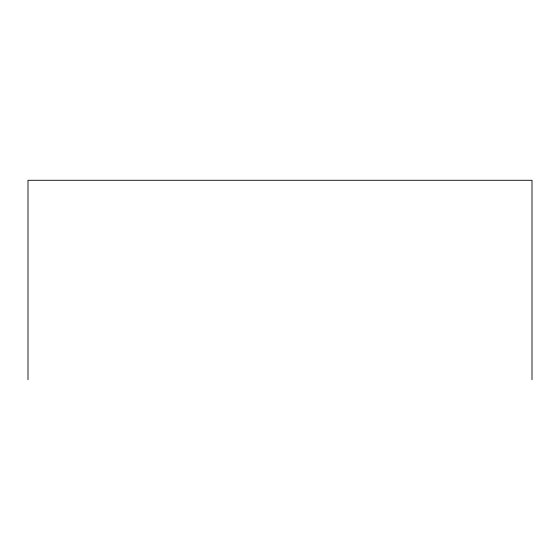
<?xml version="1.0" encoding="UTF-8"?>
<svg xmlns="http://www.w3.org/2000/svg" width="560" height="560" viewBox="0 0 560 560"><rect width="100%" height="100%" fill="white"/><g stroke="black" fill="none" stroke-linecap="round" stroke-linejoin="round"><path stroke-width="0.84" d="M532 379.715L532 180.285L28 180.285L28 379.715"/></g></svg>
